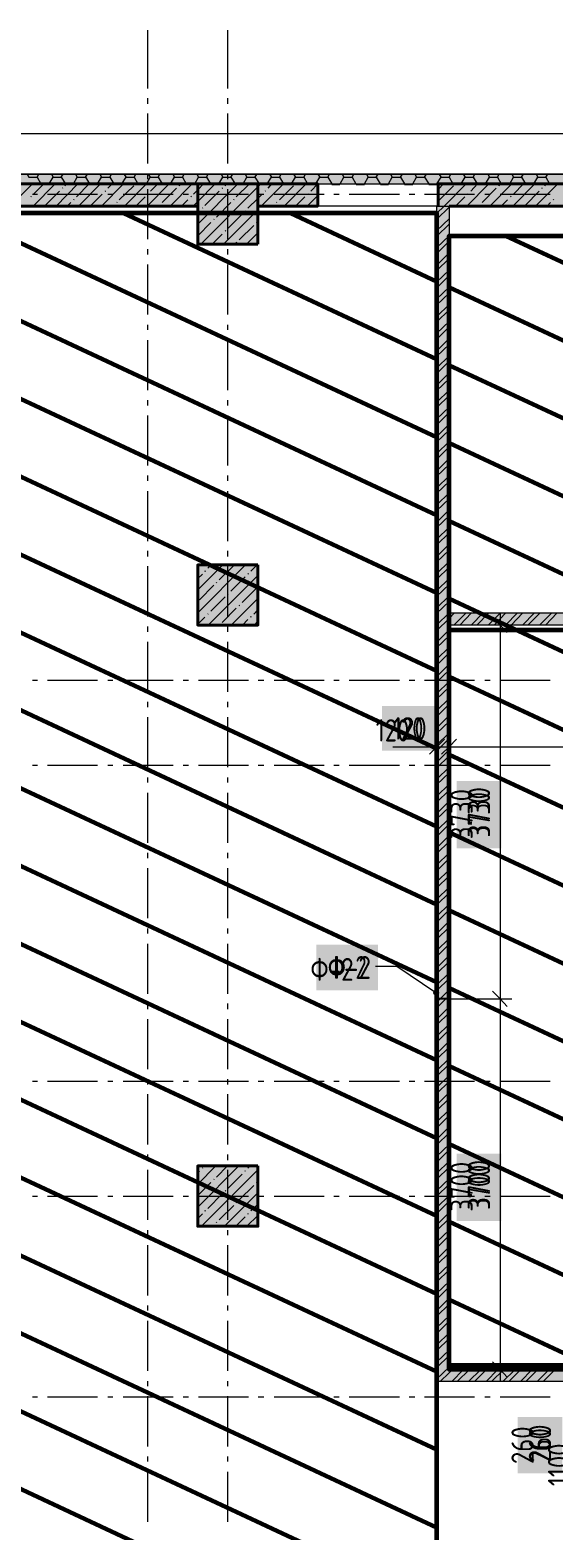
# Model space of a CAD drawing. Header units: millimetres. Extents: x -164500 to 426394, y -23753 to 102118.
# Drawn here: x -91687 to -86452, y 14232 to 29222 of the extents above; entities that cross this region are included whole.
import ezdxf

# ---------------------------------------------------------------- set-up
doc = ezdxf.new("R2010")
doc.units = ezdxf.units.MM
doc.layers.add('0) шлифовка', color=5, linetype='Continuous', lineweight=60)
doc.layers.add('192 подвал стенки 0.2м гидроиз', color=6, linetype='Continuous', lineweight=60)
doc.layers.add('PDF _Геометрия', color=7, linetype='Continuous', true_color=0x1f1f1f)
doc.layers.add('PDF _Сплошная заливка', color=7, linetype='Continuous', true_color=0xffffff)
doc.layers.add('PDF _Текст', color=7, linetype='Continuous')
doc.styles.get("Standard").update_dxf_attribs({"font": 'ГОСТ тип А.ttf'})
doc.styles.add('СПДС', font='ГОСТ тип А.ttf', dxfattribs={"width": 0.9})
doc.linetypes.add('зигзаг', pattern='A,0.00254,-5.08,[131,ltypeshp.shx,S=5.08,R=0,X=-5.08,Y=0],-10.16,[131,ltypeshp.shx,S=5.08,R=180,X=5.08,Y=0],-5.08', length=20.32254)
pattern_1 = [(155, (205553.1, 26879), (-297.8825, -638.811), [])]

msp = doc.modelspace()

# ---------------------------------------------------------------- hatches: boundary and pattern name
at = {"layer": '0) шлифовка', "true_color": 0x2776bb}
h = msp.add_hatch(dxfattribs=at)
h.set_pattern_fill('ANSI31', color=152, scale=222, angle=110)
h.set_pattern_definition(pattern_1)
h.paths.add_polyline_path([(-103568.231, 12573.656), (-87622.634, 12573.656), (-87622.634, 27392.385), (-103568.231, 27392.385)])
h = msp.add_hatch(dxfattribs=at)
h.set_pattern_fill('ANSI31', color=152, scale=222, angle=110)
h.set_pattern_definition(pattern_1)
h.paths.add_polyline_path([(-71960.873, 15844.113), (-87499.78, 15844.113), (-87499.78, 27167.859), (-71960.873, 27167.859)])
at = {"layer": 'PDF _Сплошная заливка', "linetype": 'зигзаг', "transparency": 33554559}
h = msp.add_hatch(color=256, dxfattribs=at)
h.paths.add_polyline_path([(-88813.047, 27464.403), (-88813.047, 27684.693), (-89410.371, 27684.693), (-89410.371, 27464.403)])
h.paths.add_polyline_path([(-87609.925, 27684.693), (-87609.925, 27464.403), (-85860.333, 27464.403), (-85860.333, 27684.693)])
h = msp.add_hatch(color=256, dxfattribs=at)
h.paths.add_polyline_path([(-87622.634, 19550.914), (-87499.797, 19550.914), (-87499.797, 27464.403), (-87622.634, 27464.403)])
h.paths.add_polyline_path([(-87499.797, 19546.678), (-87622.634, 19546.678), (-87622.634, 15725.496), (-87499.797, 15725.496)])
h = msp.add_hatch(color=256, dxfattribs=at)
h.paths.add_polyline_path([(-85860.316, 23278.896), (-85860.316, 23401.75), (-87499.78, 23401.75), (-87499.78, 23278.896)])
h.paths.add_polyline_path([(-78912.712, 23401.75), (-78912.712, 23278.896), (-77463.883, 23278.896), (-77463.883, 23401.75)])
h.paths.add_polyline_path([(-79416.837, 23278.896), (-79416.837, 23401.75), (-82128.097, 23401.75), (-82128.097, 23278.896)])
h.paths.add_polyline_path([(-82627.986, 23278.896), (-82627.986, 23401.75), (-85360.427, 23401.75), (-85360.427, 23278.896)])
h = msp.add_hatch(color=256, dxfattribs=at)
h.paths.add_polyline_path([(-85860.316, 15725.496), (-85860.316, 15844.113), (-87499.78, 15844.113), (-87499.78, 15725.496)])
h.paths.add_polyline_path([(-80225.979, 15844.113), (-80225.979, 15725.496), (-79743.036, 15725.496), (-79743.036, 15844.113)])
h.paths.add_polyline_path([(-81628.209, 15725.496), (-81628.209, 15844.113), (-82128.097, 15844.113), (-82128.097, 15725.496)])
h.paths.add_polyline_path([(-82627.986, 15725.496), (-82627.986, 15844.113), (-85360.427, 15844.113), (-85360.427, 15725.496)])

# ---------------------------------------------------------------- linework, layer by layer
at = {"layer": '0) шлифовка'}
for points in [[(-103568.231, 12573.656), (-87622.634, 12573.656), (-87622.634, 27392.385), (-103568.231, 27392.385)], [(-71960.873, 15844.113), (-87499.78, 15844.113), (-87499.78, 27167.859), (-71960.873, 27167.859)]]:
    msp.add_lwpolyline(points, close=True, dxfattribs=at)
at = {"layer": '192 подвал стенки 0.2м гидроиз'}
msp.add_lwpolyline([(-81628.209, 15886.477), (-87499.78, 15886.477), (-87499.78, 23232.296), (-77557.083, 23232.296), (-77557.083, 16543.11)], dxfattribs=at)
at = {"layer": 'PDF _Геометрия', "color": 7, "lineweight": 9}
for points in [[(-90511.821, 28637.87), (-90511.821, 29222.486)], [(-89711.152, 28637.87), (-89711.152, 29222.486)], [(-90511.821, 28485.362), (-90511.821, 28540.434)], [(-89711.152, 28485.362), (-89711.152, 28540.434)], [(-90511.821, 27888.038), (-90511.821, 28387.926)], [(-89711.152, 27888.038), (-89711.152, 28387.926)], [(-71456.748, 27782.129), (-71456.748, 28184.582), (-114527.651, 28184.582), (-114527.651, 24702.307), (-117649.836, 24702.307), (-117649.836, 24299.855)], [(-156378.487, 27782.129), (-142445.154, 27782.129), (-156378.487, 27782.129), (-156378.487, 27684.693), (-142445.154, 27684.693), (-122585.176, 27684.693), (-122585.176, 24202.419), (-114027.763, 24202.419), (-114027.763, 24299.855), (-114027.763, 27684.693), (-71189.858, 27684.693), (-71189.858, 24261.728)], [(-90511.821, 27731.293), (-90511.821, 27786.365)], [(-89711.152, 27731.293), (-89711.152, 27786.365)], [(-91664.106, 27583.021), (-91613.27, 27583.021)], [(-91511.598, 27583.021), (-91011.709, 27583.021)], [(-90910.037, 27583.021), (-90859.201, 27583.021)], [(-90757.529, 27583.021), (-90257.64, 27583.021)], [(-90511.821, 27133.968), (-90511.821, 27633.857)], [(-90155.968, 27583.021), (-90105.132, 27583.021)], [(-90003.459, 27583.021), (-89503.571, 27583.021)], [(-89711.152, 27133.968), (-89711.152, 27633.857)], [(-89406.135, 27583.021), (-89351.063, 27583.021)], [(-89249.39, 27583.021), (-88749.502, 27583.021)], [(-88652.066, 27583.021), (-88596.993, 27583.021)], [(-88499.557, 27583.021), (-87995.433, 27583.021)], [(-87897.997, 27583.021), (-87842.924, 27583.021)], [(-87745.488, 27583.021), (-87245.6, 27583.021)], [(-87143.928, 27583.021), (-87088.855, 27583.021)], [(-86991.419, 27583.021), (-86491.531, 27583.021)], [(-90511.821, 26981.46), (-90511.821, 27032.296)], [(-89711.152, 26981.46), (-89711.152, 27032.296)], [(-90511.821, 26379.899), (-90511.821, 26879.788)], [(-89711.152, 26379.899), (-89711.152, 26879.788)], [(-90511.821, 26227.391), (-90511.821, 26278.227)], [(-89711.152, 26227.391), (-89711.152, 26278.227)], [(-90511.821, 25625.83), (-90511.821, 26125.719)], [(-89711.152, 25625.83), (-89711.152, 26125.719)], [(-90511.821, 25473.322), (-90511.821, 25524.158)], [(-89711.152, 25473.322), (-89711.152, 25524.158)], [(-90511.821, 24871.761), (-90511.821, 25371.65)], [(-89711.152, 24871.761), (-89711.152, 25371.65)], [(-90511.821, 24719.253), (-90511.821, 24774.325)], [(-89711.152, 24719.253), (-89711.152, 24774.325)], [(-90511.821, 24117.692), (-90511.821, 24617.581)], [(-89711.152, 24117.692), (-89711.152, 24617.581)], [(-90511.821, 23965.184), (-90511.821, 24020.256)], [(-89711.152, 23965.184), (-89711.152, 24020.256)], [(-90511.821, 23363.623), (-90511.821, 23867.748)], [(-89711.152, 23363.623), (-89711.152, 23867.748)], [(-86991.419, 23401.75), (-86991.419, 19546.678), (-86991.419, 15725.496)], [(-90511.821, 23211.115), (-90511.821, 23266.187)], [(-89711.152, 23211.115), (-89711.152, 23266.187)], [(-86885.511, 23278.896), (-86991.419, 23278.896), (-87114.273, 23278.896)], [(-90511.821, 22613.79), (-90511.821, 23113.679)], [(-89711.152, 22613.79), (-89711.152, 23113.679)], [(-91664.106, 22728.171), (-91613.27, 22728.171)], [(-91511.598, 22728.171), (-91011.709, 22728.171)], [(-90910.037, 22728.171), (-90859.201, 22728.171)], [(-90757.529, 22728.171), (-90257.64, 22728.171)], [(-90155.968, 22728.171), (-90105.132, 22728.171)], [(-90003.459, 22728.171), (-89503.571, 22728.171)], [(-89406.135, 22728.171), (-89351.063, 22728.171)], [(-89249.39, 22728.171), (-88749.502, 22728.171)], [(-88652.066, 22728.171), (-88596.993, 22728.171)], [(-88499.557, 22728.171), (-87995.433, 22728.171)], [(-87897.997, 22728.171), (-87842.924, 22728.171)], [(-87745.488, 22728.171), (-87245.6, 22728.171)], [(-87143.928, 22728.171), (-87088.855, 22728.171)], [(-86991.419, 22728.171), (-86491.531, 22728.171)], [(-90511.821, 22461.282), (-90511.821, 22512.118)], [(-89711.152, 22461.282), (-89711.152, 22512.118)], [(-90511.821, 21859.721), (-90511.821, 22359.61)], [(-89711.152, 21859.721), (-89711.152, 22359.61)], [(-88063.214, 22063.065), (-87622.634, 22063.065), (-87559.089, 22063.065)], [(-87741.252, 22063.065), (-87499.78, 22063.065), (-77582.501, 22063.065), (-77463.883, 22063.065), (-71681.274, 22063.065), (-71558.42, 22063.065), (-71308.476, 22063.065), (-71067.005, 22063.065)], [(-87622.634, 22168.974), (-87622.634, 22063.065), (-87622.634, 21944.448)], [(-87499.78, 22168.974), (-87499.78, 22063.065), (-87499.78, 21944.448)], [(-91664.106, 21880.903), (-91613.27, 21880.903)], [(-91511.598, 21880.903), (-91011.709, 21880.903)], [(-90910.037, 21880.903), (-90859.201, 21880.903)], [(-90757.529, 21880.903), (-90257.64, 21880.903)], [(-90511.821, 21707.213), (-90511.821, 21758.049)], [(-90155.968, 21880.903), (-90105.132, 21880.903)], [(-90003.459, 21880.903), (-89503.571, 21880.903)], [(-89711.152, 21707.213), (-89711.152, 21758.049)], [(-89406.135, 21880.903), (-89351.063, 21880.903)], [(-89249.39, 21880.903), (-88749.502, 21880.903)], [(-88652.066, 21880.903), (-88596.993, 21880.903)], [(-88499.557, 21880.903), (-87995.433, 21880.903)], [(-87897.997, 21880.903), (-87842.924, 21880.903)], [(-87745.488, 21880.903), (-87245.6, 21880.903)], [(-87143.928, 21880.903), (-87088.855, 21880.903)], [(-86991.419, 21880.903), (-86491.531, 21880.903)], [(-90511.821, 21105.652), (-90511.821, 21605.54)], [(-89711.152, 21105.652), (-89711.152, 21605.54)], [(-90511.821, 20953.144), (-90511.821, 21003.98)], [(-89711.152, 20953.144), (-89711.152, 21003.98)], [(-90511.821, 20351.583), (-90511.821, 20851.471)], [(-89711.152, 20351.583), (-89711.152, 20851.471)], [(-90511.821, 20199.074), (-90511.821, 20249.911)], [(-89711.152, 20199.074), (-89711.152, 20249.911)], [(-90511.821, 19597.514), (-90511.821, 20097.402)], [(-89711.152, 19597.514), (-89711.152, 20097.402)], [(-87631.107, 19605.986), (-88020.851, 19868.64), (-88236.904, 19868.64)], [(-90511.821, 19445.005), (-90511.821, 19500.078)], [(-89711.152, 19445.005), (-89711.152, 19500.078)], [(-87491.308, 19546.678), (-86991.419, 19546.678), (-86872.802, 19546.678)], [(-90511.821, 18843.445), (-90511.821, 19343.333)], [(-89711.152, 18843.445), (-89711.152, 19343.333)], [(-90511.821, 18690.936), (-90511.821, 18746.009)], [(-89711.152, 18690.936), (-89711.152, 18746.009)], [(-91664.106, 18724.827), (-91613.27, 18724.827)], [(-91511.598, 18724.827), (-91011.709, 18724.827)], [(-90910.037, 18724.827), (-90859.201, 18724.827)], [(-90757.529, 18724.827), (-90257.64, 18724.827)], [(-90511.821, 18093.612), (-90511.821, 18593.5)], [(-90155.968, 18724.827), (-90105.132, 18724.827)], [(-90003.459, 18724.827), (-89503.571, 18724.827)], [(-89711.152, 18093.612), (-89711.152, 18593.5)], [(-89406.135, 18724.827), (-89351.063, 18724.827)], [(-89249.39, 18724.827), (-88749.502, 18724.827)], [(-88652.066, 18724.827), (-88596.993, 18724.827)], [(-88499.557, 18724.827), (-87995.433, 18724.827)], [(-87897.997, 18724.827), (-87842.924, 18724.827)], [(-87745.488, 18724.827), (-87245.6, 18724.827)], [(-87143.928, 18724.827), (-87088.855, 18724.827)], [(-86991.419, 18724.827), (-86491.531, 18724.827)], [(-90511.821, 17936.867), (-90511.821, 17991.94)], [(-89711.152, 17936.867), (-89711.152, 17991.94)], [(-90511.821, 17339.543), (-90511.821, 17839.431)], [(-89711.152, 17339.543), (-89711.152, 17839.431)], [(-91664.106, 17576.778), (-91613.27, 17576.778)], [(-91511.598, 17576.778), (-91011.709, 17576.778)], [(-90910.037, 17576.778), (-90859.201, 17576.778)], [(-90757.529, 17576.778), (-90257.64, 17576.778)], [(-90155.968, 17576.778), (-90105.132, 17576.778)], [(-90003.459, 17576.778), (-89503.571, 17576.778)], [(-89406.135, 17576.778), (-89351.063, 17576.778)], [(-89249.39, 17576.778), (-88749.502, 17576.778)], [(-88652.066, 17576.778), (-88596.993, 17576.778)], [(-88499.557, 17576.778), (-87995.433, 17576.778)], [(-87897.997, 17576.778), (-87842.924, 17576.778)], [(-87745.488, 17576.778), (-87245.6, 17576.778)], [(-87143.928, 17576.778), (-87088.855, 17576.778)], [(-86991.419, 17576.778), (-86491.531, 17576.778)], [(-90511.821, 17187.034), (-90511.821, 17237.87)], [(-89711.152, 17187.034), (-89711.152, 17237.87)], [(-90511.821, 16585.474), (-90511.821, 17085.362)], [(-89711.152, 16585.474), (-89711.152, 17085.362)], [(-90511.821, 16432.965), (-90511.821, 16483.801)], [(-89711.152, 16432.965), (-89711.152, 16483.801)], [(-90511.821, 15831.404), (-90511.821, 16331.293)], [(-89711.152, 15831.404), (-89711.152, 16331.293)], [(-86885.511, 15844.113), (-86991.419, 15844.113), (-87114.273, 15844.113)], [(-90511.821, 15678.896), (-90511.821, 15729.732)], [(-89711.152, 15678.896), (-89711.152, 15729.732)], [(-91664.106, 15572.987), (-91613.27, 15572.987)], [(-91511.598, 15572.987), (-91011.709, 15572.987)], [(-90910.037, 15572.987), (-90859.201, 15572.987)], [(-90757.529, 15572.987), (-90257.64, 15572.987)], [(-90511.821, 15077.335), (-90511.821, 15577.224)], [(-90155.968, 15572.987), (-90105.132, 15572.987)], [(-90003.459, 15572.987), (-89503.571, 15572.987)], [(-89711.152, 15077.335), (-89711.152, 15577.224)], [(-89406.135, 15572.987), (-89351.063, 15572.987)], [(-89249.39, 15572.987), (-88749.502, 15572.987)], [(-88652.066, 15572.987), (-88596.993, 15572.987)], [(-88499.557, 15572.987), (-87995.433, 15572.987)], [(-87897.997, 15572.987), (-87842.924, 15572.987)], [(-87745.488, 15572.987), (-87245.6, 15572.987)], [(-87143.928, 15572.987), (-87088.855, 15572.987)], [(-86991.419, 15572.987), (-86491.531, 15572.987)], [(-90511.821, 14924.827), (-90511.821, 14975.663)], [(-89711.152, 14924.827), (-89711.152, 14975.663)], [(-90511.821, 14323.266), (-90511.821, 14823.155)], [(-89711.152, 14323.266), (-89711.152, 14823.155)]]:
    msp.add_lwpolyline(points, dxfattribs=at)
for points in [[(-71088.186, 27782.129), (-71088.186, 24359.164), (-67097.551, 24359.164), (-67097.551, 27684.693), (-67097.551, 24363.4), (-71088.186, 24363.4), (-71088.186, 27782.129), (-71189.858, 27782.129), (-114129.435, 27782.129), (-114129.435, 27684.693), (-114129.435, 24299.855), (-114129.435, 27684.693), (-114129.435, 27782.129), (-71189.858, 27782.129)], [(-87609.925, 27684.693), (-87609.925, 27464.403), (-88813.047, 27464.403), (-88813.047, 27684.693)]]:
    msp.add_lwpolyline(points, close=True, dxfattribs=at)
at = {"layer": 'PDF _Геометрия', "color": 251, "lineweight": 9, "true_color": 0x4a4a4a}
for points in [[(-91714.942, 27782.129), (-91697.997, 27752.475), (-91617.506, 27752.475), (-91579.379, 27684.693)], [(-91617.506, 27752.475), (-91600.561, 27782.129)], [(-91494.652, 27684.693), (-91456.525, 27752.475)], [(-91473.471, 27782.129), (-91456.525, 27752.475), (-91376.035, 27752.475), (-91333.671, 27684.693)], [(-91376.035, 27752.475), (-91354.853, 27782.129)], [(-91253.181, 27684.693), (-91215.054, 27752.475)], [(-91231.999, 27782.129), (-91215.054, 27752.475), (-91134.563, 27752.475), (-91092.2, 27684.693)], [(-91134.563, 27752.475), (-91113.381, 27782.129)], [(-91011.709, 27684.693), (-90973.582, 27752.475)], [(-90990.527, 27782.129), (-90973.582, 27752.475), (-90888.855, 27752.475), (-90850.728, 27684.693)], [(-90888.855, 27752.475), (-90871.91, 27782.129)], [(-90770.238, 27684.693), (-90727.874, 27752.475)], [(-90749.056, 27782.129), (-90727.874, 27752.475), (-90647.384, 27752.475), (-90609.256, 27684.693)], [(-90647.384, 27752.475), (-90630.438, 27782.129)], [(-90524.53, 27684.693), (-90486.403, 27752.475)], [(-90507.584, 27782.129), (-90486.403, 27752.475), (-90405.912, 27752.475), (-90367.785, 27684.693)], [(-90405.912, 27752.475), (-90388.967, 27782.129)], [(-90283.058, 27684.693), (-90244.931, 27752.475)], [(-90261.876, 27782.129), (-90244.931, 27752.475), (-90164.44, 27752.475), (-90126.313, 27684.693)], [(-90164.44, 27752.475), (-90147.495, 27782.129)], [(-90041.586, 27684.693), (-90003.459, 27752.475)], [(-90020.405, 27782.129), (-90003.459, 27752.475), (-89922.969, 27752.475), (-89884.842, 27684.693)], [(-89922.969, 27752.475), (-89906.023, 27782.129)], [(-89800.115, 27684.693), (-89761.988, 27752.475)], [(-89778.933, 27782.129), (-89761.988, 27752.475), (-89681.497, 27752.475), (-89639.134, 27684.693)], [(-89681.497, 27752.475), (-89660.316, 27782.129)], [(-89558.643, 27684.693), (-89520.516, 27752.475)], [(-89537.462, 27782.129), (-89520.516, 27752.475), (-89440.026, 27752.475), (-89397.662, 27684.693)], [(-89440.026, 27752.475), (-89418.844, 27782.129)], [(-89317.172, 27684.693), (-89274.808, 27752.475)], [(-89295.99, 27782.129), (-89274.808, 27752.475), (-89194.318, 27752.475), (-89156.191, 27684.693)], [(-89194.318, 27752.475), (-89177.372, 27782.129)], [(-89075.7, 27684.693), (-89033.337, 27752.475)], [(-89054.518, 27782.129), (-89033.337, 27752.475), (-88952.846, 27752.475), (-88914.719, 27684.693)], [(-88952.846, 27752.475), (-88935.901, 27782.129)], [(-88829.992, 27684.693), (-88791.865, 27752.475)], [(-88813.047, 27782.129), (-88791.865, 27752.475), (-88711.375, 27752.475), (-88673.248, 27684.693)], [(-88711.375, 27752.475), (-88694.429, 27782.129)], [(-88588.521, 27684.693), (-88550.394, 27752.475)], [(-88567.339, 27782.129), (-88550.394, 27752.475), (-88469.903, 27752.475), (-88431.776, 27684.693)], [(-88469.903, 27752.475), (-88452.958, 27782.129)], [(-88347.049, 27684.693), (-88308.922, 27752.475)], [(-88325.867, 27782.129), (-88308.922, 27752.475), (-88228.432, 27752.475), (-88190.304, 27684.693)], [(-88228.432, 27752.475), (-88207.25, 27782.129)], [(-88105.578, 27684.693), (-88067.45, 27752.475)], [(-88084.396, 27782.129), (-88067.45, 27752.475), (-87986.96, 27752.475), (-87944.597, 27684.693)], [(-87986.96, 27752.475), (-87965.778, 27782.129)], [(-87864.106, 27684.693), (-87825.979, 27752.475)], [(-87842.924, 27782.129), (-87825.979, 27752.475), (-87745.488, 27752.475), (-87703.125, 27684.693)], [(-87745.488, 27752.475), (-87724.307, 27782.129)], [(-87622.634, 27684.693), (-87580.271, 27752.475)], [(-87601.453, 27782.129), (-87580.271, 27752.475), (-87499.78, 27752.475), (-87461.653, 27684.693)], [(-87499.78, 27752.475), (-87482.835, 27782.129)], [(-87381.163, 27684.693), (-87338.799, 27752.475)], [(-87359.981, 27782.129), (-87338.799, 27752.475), (-87258.309, 27752.475), (-87220.182, 27684.693)], [(-87258.309, 27752.475), (-87241.364, 27782.129)], [(-87135.455, 27684.693), (-87097.328, 27752.475)], [(-87114.273, 27782.129), (-87097.328, 27752.475), (-87016.837, 27752.475), (-86978.71, 27684.693)], [(-87016.837, 27752.475), (-86999.892, 27782.129)], [(-86893.983, 27684.693), (-86855.856, 27752.475)], [(-86872.802, 27782.129), (-86855.856, 27752.475), (-86775.366, 27752.475), (-86737.239, 27684.693)], [(-86775.366, 27752.475), (-86758.42, 27782.129)], [(-86652.512, 27684.693), (-86614.385, 27752.475)], [(-86631.33, 27782.129), (-86614.385, 27752.475), (-86533.894, 27752.475), (-86495.767, 27684.693)], [(-86533.894, 27752.475), (-86512.712, 27782.129)], [(-91575.143, 27680.457), (-91494.652, 27680.457)], [(-91333.671, 27680.457), (-91253.181, 27680.457)], [(-91092.2, 27680.457), (-91011.709, 27680.457)], [(-90850.728, 27680.457), (-90770.238, 27680.457)], [(-90609.256, 27680.457), (-90528.766, 27680.457)], [(-90367.785, 27680.457), (-90287.294, 27680.457)], [(-90122.077, 27680.457), (-90041.586, 27680.457)], [(-89880.605, 27680.457), (-89800.115, 27680.457)], [(-89639.134, 27680.457), (-89558.643, 27680.457)], [(-89397.662, 27680.457), (-89317.172, 27680.457)], [(-89156.191, 27680.457), (-89075.7, 27680.457)], [(-88914.719, 27680.457), (-88834.229, 27680.457)], [(-88673.248, 27680.457), (-88592.757, 27680.457)], [(-88427.54, 27680.457), (-88347.049, 27680.457)], [(-88186.068, 27680.457), (-88105.578, 27680.457)], [(-87944.597, 27680.457), (-87864.106, 27680.457)], [(-87703.125, 27680.457), (-87622.634, 27680.457)], [(-87461.653, 27680.457), (-87381.163, 27680.457)], [(-87220.182, 27680.457), (-87139.691, 27680.457)], [(-86978.71, 27680.457), (-86893.983, 27680.457)], [(-86733.002, 27680.457), (-86652.512, 27680.457)], [(-86491.531, 27680.457), (-86411.04, 27680.457)]]:
    msp.add_lwpolyline(points, dxfattribs=at)
at = {"layer": 'PDF _Геометрия', "color": 7, "lineweight": 40}
for points in [[(-95417.506, 27464.403), (-90011.932, 27464.403), (-90011.932, 27684.693), (-95417.506, 27684.693)], [(-89410.371, 27083.132), (-89410.371, 27684.693), (-90011.932, 27684.693), (-90011.932, 27083.132)], [(-89410.371, 27464.403), (-88813.047, 27464.403), (-88813.047, 27684.693), (-89410.371, 27684.693)], [(-89410.371, 23880.457), (-90011.932, 23880.457), (-90011.932, 23278.896), (-89410.371, 23278.896)], [(-89410.371, 17877.558), (-90011.932, 17877.558), (-90011.932, 17275.997), (-89410.371, 17275.997)]]:
    msp.add_lwpolyline(points, close=True, dxfattribs=at)
at = {"layer": 'PDF _Геометрия', "lineweight": 9}
for points in [[(-91884.396, 27464.403), (-91664.106, 27684.693)], [(-91655.633, 27464.403), (-91435.343, 27684.693)], [(-91651.397, 27583.021), (-91549.725, 27684.693)], [(-91537.016, 27468.64), (-91392.98, 27612.675)], [(-91426.871, 27464.403), (-91210.817, 27684.693)], [(-91363.326, 27642.33), (-91359.089, 27646.566)], [(-91337.908, 27667.748), (-91320.962, 27684.693)], [(-91223.526, 27557.603), (-91096.436, 27684.693)], [(-91202.345, 27464.403), (-90982.055, 27684.693)], [(-91087.963, 27464.403), (-90965.109, 27583.021)], [(-90973.582, 27464.403), (-90753.292, 27684.693)], [(-90935.455, 27612.675), (-90931.219, 27616.912)], [(-90910.037, 27642.33), (-90867.673, 27684.693)], [(-90795.656, 27527.948), (-90651.62, 27667.748)], [(-90744.819, 27464.403), (-90524.53, 27684.693)], [(-90516.057, 27464.403), (-90295.767, 27684.693)], [(-90507.584, 27583.021), (-90503.348, 27587.257)], [(-90482.166, 27612.675), (-90410.148, 27684.693)], [(-90367.785, 27498.294), (-90223.749, 27642.33)], [(-90287.294, 27464.403), (-90067.005, 27684.693)], [(-90194.095, 27667.748), (-90189.858, 27676.22)], [(-90058.532, 27464.403), (-90011.932, 27511.003), (-89838.242, 27684.693)], [(-90054.296, 27583.021), (-90011.932, 27625.384), (-89952.623, 27684.693)], [(-90011.932, 27282.241), (-89609.479, 27684.693)], [(-89982.278, 27083.132), (-89410.371, 27655.039), (-89380.717, 27684.693)], [(-89939.914, 27468.64), (-89795.879, 27612.675)], [(-89766.224, 27642.33), (-89761.988, 27646.566)], [(-89736.57, 27667.748), (-89723.861, 27684.693)], [(-89626.425, 27557.603), (-89495.098, 27684.693)], [(-89512.044, 27443.222), (-89410.371, 27540.657), (-89368.008, 27583.021)], [(-89376.481, 27464.403), (-89156.191, 27684.693)], [(-89338.353, 27612.675), (-89334.117, 27616.912)], [(-89308.699, 27642.33), (-89270.572, 27684.693)], [(-89194.318, 27527.948), (-89054.518, 27667.748)], [(-89147.718, 27464.403), (-88927.428, 27684.693)], [(-88910.483, 27583.021), (-88906.246, 27587.257)], [(-88880.828, 27612.675), (-88813.047, 27684.693)], [(-87609.925, 27629.621), (-87554.853, 27684.693)], [(-87597.216, 27527.948), (-87457.417, 27667.748)], [(-87550.617, 27464.403), (-87330.327, 27684.693)], [(-87321.854, 27464.403), (-87101.564, 27684.693)], [(-87313.381, 27583.021), (-87309.145, 27587.257)], [(-87283.727, 27612.675), (-87215.945, 27684.693)], [(-87169.346, 27498.294), (-87029.546, 27642.33)], [(-87093.091, 27464.403), (-86872.802, 27684.693)], [(-86999.892, 27667.748), (-86995.656, 27676.22)], [(-86864.329, 27464.403), (-86644.039, 27684.693)], [(-86855.856, 27583.021), (-86758.42, 27684.693)], [(-86741.475, 27468.64), (-86601.676, 27612.675)], [(-86635.566, 27464.403), (-86415.277, 27684.693)], [(-86572.021, 27642.33), (-86567.785, 27646.566)], [(-86542.367, 27667.748), (-86529.658, 27684.693)], [(-91676.815, 27557.603), (-91672.579, 27561.839)], [(-91316.726, 27464.403), (-91278.599, 27498.294)], [(-91248.944, 27527.948), (-91244.708, 27532.185)], [(-90859.201, 27464.403), (-90850.728, 27468.64)], [(-90821.074, 27498.294), (-90816.837, 27502.53)], [(-90630.438, 27464.403), (-90537.239, 27557.603)], [(-90393.203, 27468.64), (-90388.967, 27472.876)], [(-90172.913, 27464.403), (-90109.368, 27527.948)], [(-90079.714, 27557.603), (-90075.477, 27561.839)], [(-89965.332, 27443.222), (-89961.096, 27447.458)], [(-89825.533, 27354.258), (-89681.497, 27498.294)], [(-89651.843, 27527.948), (-89647.607, 27532.185)], [(-89262.099, 27464.403), (-89253.627, 27468.64)], [(-89223.972, 27498.294), (-89219.736, 27502.53)], [(-89033.337, 27464.403), (-88940.137, 27557.603)], [(-88918.955, 27464.403), (-88813.047, 27570.312)], [(-87436.235, 27464.403), (-87343.036, 27557.603)], [(-87199, 27468.64), (-87194.764, 27472.876)], [(-86978.71, 27464.403), (-86915.165, 27527.948)], [(-86885.511, 27557.603), (-86881.274, 27561.839)], [(-86521.185, 27464.403), (-86487.294, 27498.294)], [(-86457.64, 27527.948), (-86453.404, 27532.185)], [(-90011.932, 27396.622), (-89994.987, 27413.567)], [(-90011.932, 27167.859), (-89880.605, 27299.186)], [(-89850.951, 27328.84), (-89846.715, 27333.077)], [(-89753.515, 27083.132), (-89410.371, 27426.276)], [(-89711.152, 27239.877), (-89567.116, 27383.913)], [(-89537.462, 27413.567), (-89533.225, 27417.804)], [(-89423.08, 27299.186), (-89418.844, 27303.422)], [(-89867.896, 27083.132), (-89766.224, 27184.805)], [(-89736.57, 27214.459), (-89732.333, 27218.695)], [(-89596.77, 27125.496), (-89452.735, 27269.531)], [(-89524.753, 27083.132), (-89410.371, 27197.514)], [(-89626.425, 27100.078), (-89617.952, 27104.314)], [(-89414.608, 27083.132), (-89410.371, 27083.132)], [(-90011.932, 23859.275), (-89990.75, 23880.457)], [(-90011.932, 23630.513), (-89761.988, 23880.457)], [(-90011.932, 23401.75), (-89533.225, 23880.457)], [(-89910.26, 23846.566), (-89876.369, 23880.457)], [(-89795.879, 23732.185), (-89651.843, 23876.22)], [(-89482.389, 23816.912), (-89418.844, 23880.457)], [(-90011.932, 23744.894), (-89965.332, 23787.257)], [(-89939.914, 23816.912), (-89931.442, 23821.148)], [(-89906.023, 23278.896), (-89410.371, 23774.548)], [(-89825.533, 23702.53), (-89821.297, 23706.767)], [(-89681.497, 23617.804), (-89537.462, 23761.839)], [(-89512.044, 23787.257), (-89503.571, 23795.73)], [(-89994.987, 23533.077), (-89850.951, 23677.112)], [(-89880.605, 23418.695), (-89736.57, 23562.731)], [(-89711.152, 23588.149), (-89706.915, 23592.385)], [(-89677.261, 23278.896), (-89410.371, 23545.786)], [(-89567.116, 23503.422), (-89423.08, 23647.458)], [(-89910.26, 23389.041), (-89906.023, 23393.277)], [(-89766.224, 23304.314), (-89626.425, 23448.35)], [(-89596.77, 23473.768), (-89592.534, 23478.004)], [(-89452.735, 23389.041), (-89410.371, 23431.404)], [(-90011.932, 23287.369), (-89939.914, 23359.387)], [(-89791.642, 23278.896), (-89791.642, 23278.896)], [(-89562.88, 23278.896), (-89512.044, 23333.968)], [(-89482.389, 23359.387), (-89478.153, 23367.859)], [(-89448.498, 23278.896), (-89410.371, 23317.023)], [(-90011.932, 17695.395), (-89829.769, 17877.558)], [(-90011.932, 17466.633), (-89601.007, 17877.558)], [(-89973.805, 17275.997), (-89410.371, 17839.431)], [(-89965.332, 17856.377), (-89961.096, 17860.613)], [(-89825.533, 17767.413), (-89715.388, 17877.558)], [(-89512.044, 17856.377), (-89486.625, 17877.558)], [(-90011.932, 17809.777), (-89994.987, 17826.722)], [(-90011.932, 17581.014), (-89880.605, 17712.341)], [(-89850.951, 17741.995), (-89846.715, 17746.232)], [(-89711.152, 17653.032), (-89567.116, 17797.068)], [(-89537.462, 17826.722), (-89533.225, 17830.958)], [(-89423.08, 17712.341), (-89418.844, 17716.577)], [(-89910.26, 17453.924), (-89766.224, 17597.96)], [(-89745.042, 17275.997), (-89410.371, 17610.669)], [(-89736.57, 17627.614), (-89732.333, 17631.85)], [(-89596.77, 17538.651), (-89452.735, 17682.686)], [(-90011.932, 17352.252), (-89965.332, 17398.851)], [(-89939.914, 17428.506), (-89931.442, 17432.742)], [(-89795.879, 17339.543), (-89651.843, 17483.578)], [(-89626.425, 17513.233), (-89617.952, 17517.469)], [(-89512.044, 17398.851), (-89503.571, 17403.088)], [(-89482.389, 17428.506), (-89410.371, 17496.287)], [(-89859.424, 17275.997), (-89850.951, 17284.47)], [(-89825.533, 17314.125), (-89821.297, 17318.361)], [(-89630.661, 17275.997), (-89537.462, 17369.197)], [(-89520.516, 17275.997), (-89410.371, 17381.906)]]:
    msp.add_lwpolyline(points, dxfattribs=at)
at = {"layer": 'PDF _Геометрия', "color": 7, "lineweight": 40}
msp.add_lwpolyline([(-87499.78, 27464.403), (-85860.316, 27464.403), (-85860.316, 27684.693), (-87609.925, 27684.693), (-87609.925, 27464.403)], dxfattribs=at)
at = {"layer": 'PDF _Геометрия', "color": 15, "lineweight": 9, "true_color": 0xa54a4a}
for points in [[(-87622.634, 27392.385), (-87550.617, 27464.403)], [(-87622.634, 27333.077), (-87499.78, 27451.694)], [(-87622.634, 27218.695), (-87499.78, 27337.313)], [(-87622.634, 27163.623), (-87499.78, 27282.241)], [(-87622.634, 27049.242), (-87499.78, 27167.859)], [(-87622.634, 26989.933), (-87499.78, 27112.787)], [(-87622.634, 26875.552), (-87499.78, 26998.406)], [(-87622.634, 26820.479), (-87499.78, 26939.097)], [(-87622.634, 26706.098), (-87499.78, 26824.715)], [(-87622.634, 26646.789), (-87499.78, 26769.643)], [(-87622.634, 26536.644), (-87499.78, 26655.262)], [(-87622.634, 26477.335), (-87499.78, 26595.953)], [(-87622.634, 26362.954), (-87499.78, 26481.572)], [(-87622.634, 26307.882), (-87499.78, 26426.499)], [(-87622.634, 26193.5), (-87499.78, 26312.118)], [(-87622.634, 26134.191), (-87499.78, 26257.045)], [(-87622.634, 26019.81), (-87499.78, 26142.664)], [(-87622.634, 25964.738), (-87499.78, 26083.355)], [(-87622.634, 25850.356), (-87499.78, 25968.974)], [(-87622.634, 25791.048), (-87499.78, 25913.902)], [(-87622.634, 25676.666), (-87499.78, 25799.52)], [(-87622.634, 25621.594), (-87499.78, 25740.212)], [(-87622.634, 25507.213), (-87499.78, 25625.83)], [(-87622.634, 25452.14), (-87499.78, 25570.758)], [(-87622.634, 25337.759), (-87499.78, 25456.377)], [(-87622.634, 25278.45), (-87499.78, 25401.304)], [(-87622.634, 25164.069), (-87499.78, 25286.923)], [(-87622.634, 25108.996), (-87499.78, 25227.614)], [(-87622.634, 24994.615), (-87499.78, 25113.233)], [(-87622.634, 24935.306), (-87499.78, 25058.16)], [(-87622.634, 24820.925), (-87499.78, 24943.779)], [(-87622.634, 24765.853), (-87499.78, 24884.47)], [(-87622.634, 24651.471), (-87499.78, 24770.089)], [(-87622.634, 24596.399), (-87499.78, 24715.016)], [(-87622.634, 24482.018), (-87499.78, 24600.635)], [(-87622.634, 24422.709), (-87499.78, 24541.326)], [(-87622.634, 24308.327), (-87499.78, 24431.181)], [(-87622.634, 24253.255), (-87499.78, 24371.873)], [(-87622.634, 24138.874), (-87499.78, 24257.491)], [(-87622.634, 24079.565), (-87499.78, 24202.419)], [(-87622.634, 23965.184), (-87499.78, 24088.038)], [(-87622.634, 23910.111), (-87499.78, 24028.729)], [(-87622.634, 23795.73), (-87499.78, 23914.348)], [(-87622.634, 23736.421), (-87499.78, 23859.275)], [(-87622.634, 23626.276), (-87499.78, 23744.894)], [(-87622.634, 23566.967), (-87499.78, 23685.585)], [(-87622.634, 23452.586), (-87499.78, 23571.204)], [(-87622.634, 23397.514), (-87499.78, 23516.131)], [(-87622.634, 23283.132), (-87499.78, 23401.75)], [(-87622.634, 23223.824), (-87499.78, 23346.678), (-87444.708, 23401.75)], [(-87453.181, 23278.896), (-87330.327, 23401.75)], [(-87393.872, 23278.896), (-87275.254, 23401.75)], [(-87279.491, 23278.896), (-87160.873, 23401.75)], [(-87224.418, 23278.896), (-87101.564, 23401.75)], [(-87110.037, 23278.896), (-86987.183, 23401.75)], [(-87050.728, 23278.896), (-86932.11, 23401.75)], [(-86936.347, 23278.896), (-86817.729, 23401.75)], [(-86881.274, 23278.896), (-86762.657, 23401.75)], [(-86766.893, 23278.896), (-86648.275, 23401.75)], [(-86711.821, 23278.896), (-86588.967, 23401.75)], [(-86597.439, 23278.896), (-86474.585, 23401.75)], [(-86538.131, 23278.896), (-86419.513, 23401.75)], [(-87622.634, 23109.442), (-87499.78, 23232.296)], [(-87622.634, 23054.37), (-87499.78, 23172.987)], [(-87622.634, 22939.989), (-87499.78, 23058.606)], [(-87622.634, 22880.68), (-87499.78, 23003.534)], [(-87622.634, 22766.298), (-87499.78, 22889.152)], [(-87622.634, 22711.226), (-87499.78, 22829.844)], [(-87622.634, 22596.845), (-87499.78, 22715.462)], [(-87622.634, 22541.772), (-87499.78, 22660.39)], [(-87622.634, 22427.391), (-87499.78, 22546.009)], [(-87622.634, 22368.082), (-87499.78, 22490.936)], [(-87622.634, 22253.701), (-87499.78, 22376.555)], [(-87622.634, 22198.628), (-87499.78, 22317.246)], [(-87622.634, 22084.247), (-87499.78, 22202.865)], [(-87622.634, 22024.938), (-87499.78, 22147.792)], [(-87622.634, 21910.557), (-87499.78, 22033.411)], [(-87622.634, 21855.485), (-87499.78, 21974.102)], [(-87622.634, 21741.103), (-87499.78, 21859.721)], [(-87622.634, 21686.031), (-87499.78, 21804.649)], [(-87622.634, 21571.65), (-87499.78, 21690.267)], [(-87622.634, 21512.341), (-87499.78, 21630.958)], [(-87622.634, 21397.96), (-87499.78, 21520.814)], [(-87622.634, 21342.887), (-87499.78, 21461.505)], [(-87622.634, 21228.506), (-87499.78, 21347.123)], [(-87622.634, 21169.197), (-87499.78, 21292.051)], [(-87622.634, 21054.816), (-87499.78, 21177.67)], [(-87622.634, 20999.743), (-87499.78, 21118.361)], [(-87622.634, 20885.362), (-87499.78, 21003.98)], [(-87622.634, 20826.053), (-87499.78, 20948.907)], [(-87622.634, 20715.908), (-87499.78, 20834.526)], [(-87622.634, 20656.599), (-87499.78, 20775.217)], [(-87622.634, 20542.218), (-87499.78, 20660.836)], [(-87622.634, 20487.146), (-87499.78, 20605.763)], [(-87622.634, 20372.764), (-87499.78, 20491.382)], [(-87622.634, 20313.456), (-87499.78, 20436.31)], [(-87622.634, 20199.074), (-87499.78, 20321.928)], [(-87622.634, 20144.002), (-87499.78, 20262.62)], [(-87622.634, 20029.621), (-87499.78, 20148.238)], [(-87622.634, 19970.312), (-87499.78, 20093.166)], [(-87622.634, 19855.931), (-87499.78, 19978.785)], [(-87622.634, 19800.858), (-87499.78, 19919.476)], [(-87622.634, 19686.477), (-87499.78, 19805.094)], [(-87622.634, 19631.404), (-87499.78, 19750.022)], [(-87622.634, 19517.023), (-87588.744, 19546.678)], [(-87622.634, 19457.714), (-87533.671, 19546.678)], [(-87584.507, 19550.914), (-87499.78, 19635.641)], [(-87525.199, 19550.914), (-87499.78, 19580.568)], [(-87622.634, 19343.333), (-87499.78, 19466.187)], [(-87622.634, 19288.261), (-87499.78, 19406.878)], [(-87622.634, 19173.879), (-87499.78, 19292.497)], [(-87622.634, 19114.571), (-87499.78, 19237.424)], [(-87622.634, 19000.189), (-87499.78, 19123.043)], [(-87622.634, 18945.117), (-87499.78, 19063.734)], [(-87622.634, 18830.736), (-87499.78, 18949.353)], [(-87622.634, 18775.663), (-87499.78, 18894.281)], [(-87622.634, 18661.282), (-87499.78, 18779.899)], [(-87622.634, 18601.973), (-87499.78, 18720.591)], [(-87622.634, 18487.592), (-87499.78, 18610.446)], [(-87622.634, 18432.519), (-87499.78, 18551.137)], [(-87622.634, 18318.138), (-87499.78, 18436.756)], [(-87622.634, 18258.829), (-87499.78, 18381.683)], [(-87622.634, 18144.448), (-87499.78, 18267.302)], [(-87622.634, 18089.375), (-87499.78, 18207.993)], [(-87622.634, 17974.994), (-87499.78, 18093.612)], [(-87622.634, 17915.685), (-87499.78, 18038.539)], [(-87622.634, 17805.54), (-87499.78, 17924.158)], [(-87622.634, 17746.232), (-87499.78, 17864.849)], [(-87622.634, 17631.85), (-87499.78, 17750.468)], [(-87622.634, 17576.778), (-87499.78, 17695.395)], [(-87622.634, 17462.397), (-87499.78, 17581.014)], [(-87622.634, 17403.088), (-87499.78, 17525.942)], [(-87622.634, 17288.707), (-87499.78, 17411.56)], [(-87622.634, 17233.634), (-87499.78, 17352.252)], [(-87622.634, 17119.253), (-87499.78, 17237.87)], [(-87622.634, 17059.944), (-87499.78, 17182.798)], [(-87622.634, 16945.563), (-87499.78, 17068.417)], [(-87622.634, 16890.49), (-87499.78, 17009.108)], [(-87622.634, 16776.109), (-87499.78, 16894.727)], [(-87622.634, 16721.037), (-87499.78, 16839.654)], [(-87622.634, 16606.655), (-87499.78, 16725.273)], [(-87622.634, 16547.346), (-87499.78, 16670.2)], [(-87622.634, 16432.965), (-87499.78, 16555.819)], [(-87622.634, 16377.893), (-87499.78, 16496.51)], [(-87622.634, 16263.511), (-87499.78, 16382.129)], [(-87622.634, 16204.203), (-87499.78, 16327.057)], [(-87622.634, 16089.821), (-87499.78, 16212.675)], [(-87622.634, 16034.749), (-87499.78, 16153.366)], [(-87622.634, 15920.368), (-87499.78, 16038.985)], [(-87622.634, 15865.295), (-87499.78, 15983.913)], [(-87622.634, 15750.914), (-87499.78, 15869.531)], [(-87588.744, 15725.496), (-87499.78, 15810.223), (-87470.126, 15844.113)], [(-87474.362, 15725.496), (-87355.745, 15844.113)], [(-87419.29, 15725.496), (-87296.436, 15844.113)], [(-87304.909, 15725.496), (-87182.055, 15844.113)], [(-87245.6, 15725.496), (-87126.982, 15844.113)], [(-87131.219, 15725.496), (-87012.601, 15844.113)], [(-87076.146, 15725.496), (-86953.292, 15844.113)], [(-86961.765, 15725.496), (-86838.911, 15844.113)], [(-86902.456, 15725.496), (-86783.838, 15844.113)], [(-86788.075, 15725.496), (-86669.457, 15844.113)], [(-86733.002, 15725.496), (-86614.385, 15844.113)], [(-86618.621, 15725.496), (-86500.003, 15844.113)], [(-86559.312, 15725.496), (-86440.695, 15844.113)]]:
    msp.add_lwpolyline(points, dxfattribs=at)
at = {"layer": 'PDF _Геометрия', "color": 16, "lineweight": 9, "true_color": 0x800000}
for points in [[(-87622.634, 19550.914), (-87622.634, 27464.403), (-87609.925, 27464.403), (-87499.78, 27464.403), (-87499.78, 23401.75), (-85860.316, 23401.75), (-85860.316, 23278.896), (-87499.78, 23278.896), (-87499.78, 19550.914)], [(-87499.78, 19546.678), (-87499.78, 15844.113), (-85860.316, 15844.113), (-85860.316, 15725.496), (-87499.78, 15725.496), (-87622.634, 15725.496), (-87622.634, 19546.678)]]:
    msp.add_lwpolyline(points, dxfattribs=at)
at = {"layer": 'PDF _Геометрия', "color": 7, "lineweight": 18}
for points in [[(-86919.401, 23206.878), (-86991.419, 23278.896), (-87067.673, 23355.15)], [(-87546.38, 22139.32), (-87622.634, 22063.065), (-87694.652, 21991.048)], [(-87427.763, 22139.32), (-87499.78, 22063.065), (-87576.035, 21991.048)], [(-86919.401, 19470.423), (-86991.419, 19546.678), (-87067.673, 19622.932)], [(-86919.401, 15767.859), (-86991.419, 15844.113), (-87067.673, 15920.368)]]:
    msp.add_lwpolyline(points, dxfattribs=at)
at = {"layer": 'PDF _Геометрия', "color": 7, "lineweight": 20}
msp.add_lwpolyline([(-87622.634, 19550.914), (-87622.634, 19605.986), (-87631.107, 19605.986), (-87631.107, 19546.678), (-87491.308, 19546.678), (-87491.308, 19605.986), (-87499.78, 19605.986), (-87499.78, 19550.914)], close=True, dxfattribs=at)
at = {"layer": 'PDF _Геометрия', "color": 7, "linetype": 'зигзаг', "lineweight": 9}
for points in [[(-87652.289, 19605.986), (-87652.289, 19622.932), (-87643.816, 19631.404), (-87631.107, 19631.404)], [(-87652.289, 19605.986), (-87652.289, 19622.932), (-87643.816, 19631.404), (-87631.107, 19631.404)], [(-87631.107, 19580.568), (-87643.816, 19580.568), (-87652.289, 19593.277), (-87652.289, 19605.986)], [(-87631.107, 19580.568), (-87643.816, 19580.568), (-87652.289, 19593.277), (-87652.289, 19605.986)], [(-87631.107, 19631.404), (-87618.398, 19631.404), (-87605.689, 19622.932), (-87605.689, 19605.986)], [(-87631.107, 19631.404), (-87618.398, 19631.404), (-87605.689, 19622.932), (-87605.689, 19605.986)], [(-87605.689, 19605.986), (-87605.689, 19593.277), (-87618.398, 19580.568), (-87631.107, 19580.568)], [(-87605.689, 19605.986), (-87605.689, 19593.277), (-87618.398, 19580.568), (-87631.107, 19580.568)]]:
    msp.add_open_spline(points, degree=3, dxfattribs=at)
at = {"layer": 'PDF _Сплошная заливка', "linetype": 'зигзаг', "lineweight": 5, "transparency": 33554559}
for points in [[(-114129.435, 27782.129), (-114129.435, 27684.693), (-71189.858, 27782.129), (-71189.858, 27684.693)], [(-95417.506, 27684.693), (-95417.506, 27464.403), (-90011.932, 27684.693), (-90011.932, 27464.403)], [(-90011.932, 27684.693), (-90011.932, 27083.132), (-89410.388, 27684.693), (-89410.388, 27083.132)], [(-90011.932, 23880.457), (-90011.932, 23278.896), (-89410.388, 23880.457), (-89410.388, 23278.896)], [(-90011.932, 17877.558), (-90011.932, 17275.997), (-89410.388, 17877.558), (-89410.388, 17275.997)]]:
    msp.add_solid(points, dxfattribs=at)
at = {"layer": 'PDF _Сплошная заливка', "linetype": 'зигзаг', "lineweight": 9, "transparency": 33554559}
for points in [[(-87415.054, 21677.558), (-87415.054, 21156.488), (-87016.854, 21677.558), (-87016.854, 21156.488)], [(-87415.054, 17958.049), (-87415.054, 17436.979), (-87016.854, 17958.049), (-87016.854, 17436.979)]]:
    msp.add_solid(points, dxfattribs=at)

# ---------------------------------------------------------------- texts
at = {"linetype": 'зигзаг', "attachment_point": 4, "style": 'СПДС', "bg_fill": 1, "box_fill_scale": 1.5, "bg_fill_color": 7, "bg_fill_true_color": 16777215, "bg_fill_transparency": 0}
for s, insert, char_height in [('120', (-88059.551, 22247.365), 222.8704), ('Ф-2', (-88711.974, 19860.274), 227.9894)]:
    msp.add_mtext(s, dxfattribs=dict(at, insert=insert, char_height=char_height))
at = {"linetype": 'зигзаг', "char_height": 222.8704, "attachment_point": 4, "rotation": 90, "style": 'СПДС', "bg_fill": 1, "box_fill_scale": 1.5, "bg_fill_color": 7, "bg_fill_true_color": 16777215, "bg_fill_transparency": 0}
for s, insert in [('3730', (-87202.357, 21160.002)), ('3700', (-87202.357, 17440.342)), ('260', (-86592.298, 14919.617))]:
    msp.add_mtext(s, dxfattribs=dict(at, insert=insert))
at = {"layer": 'PDF _Текст', "linetype": 'зигзаг', "attachment_point": 4}
for s, insert, char_height in [('120', (-88232.993, 22228.213), 222.8704), ('120', (-88059.551, 22247.365), 222.8704), ('Ф-2', (-88885.415, 19841.121), 227.9894), ('Ф-2', (-88711.974, 19860.274), 227.9894)]:
    msp.add_mtext(s, dxfattribs=dict(at, insert=insert, char_height=char_height))
at = {"layer": 'PDF _Текст', "linetype": 'зигзаг', "char_height": 222.8704, "attachment_point": 4, "rotation": 90}
for s, insert in [('3730', (-87375.799, 21140.85)), ('3730', (-87202.357, 21160.002)), ('3700', (-87375.799, 17421.19)), ('3700', (-87202.357, 17440.342)), ('260', (-86765.74, 14900.464)), ('260', (-86592.298, 14919.617)), ('1100', (-86401.397, 14680.166))]:
    msp.add_mtext(s, dxfattribs=dict(at, insert=insert))

doc.saveas('drawing.dxf')
